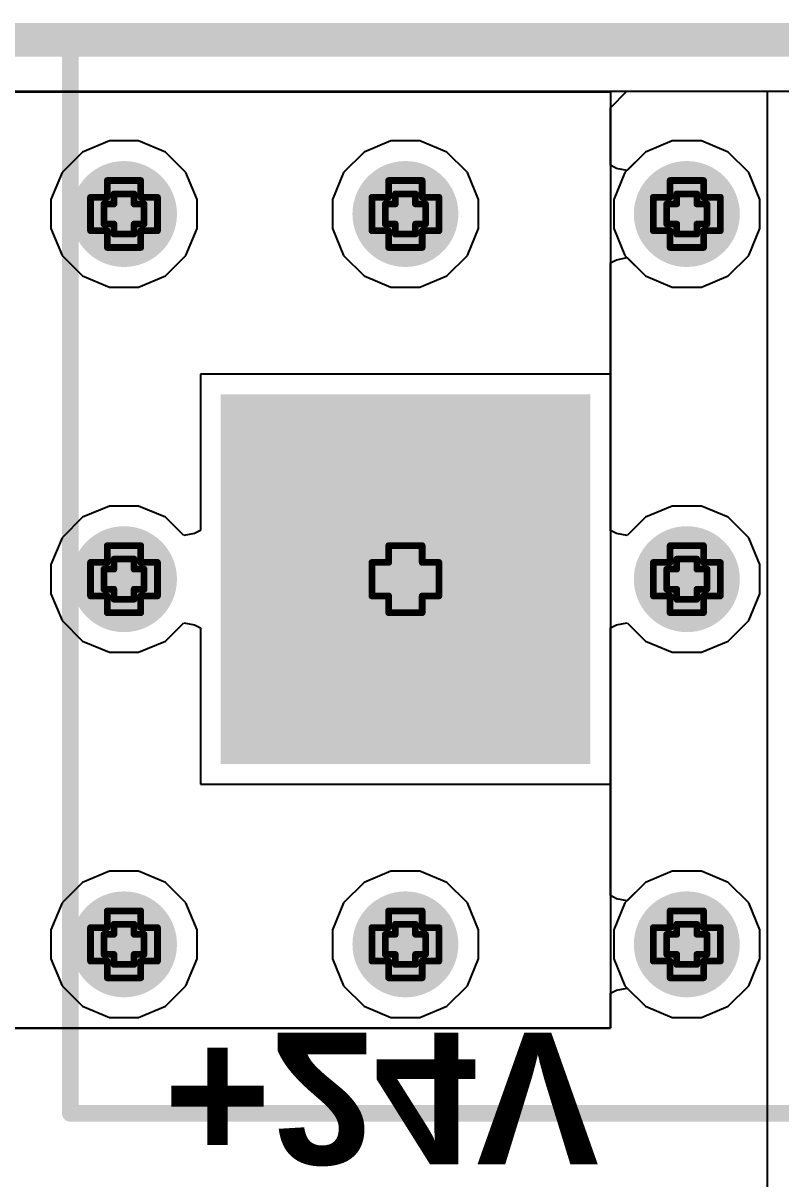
# Model space of a CAD drawing. Header units: inches. Extents: x -7 to 5163, y -3 to 5149.
# Drawn here: x 5.23 to 10.97, y 182.02 to 190.78 of the extents above; entities that cross this region are included whole.
import ezdxf

# ---------------------------------------------------------------- set-up
doc = ezdxf.new("R2010")
doc.units = ezdxf.units.IN
for name, color, linetype in [('Board Outline', 216, 'Continuous'), ('Bottom Layer', 5, 'Continuous'), ('Bottom Overlay', 54, 'Continuous'), ('Bottom Solder', 6, 'Continuous'), ('Drill Drawing', 1, 'Continuous'), ('GND', 76, 'Continuous'), ('Multi-Layer', 9, 'Continuous'), ('Pad Holes', 156, 'Continuous'), ('PWR', 16, 'Continuous'), ('Top Layer', 1, 'Continuous'), ('Top Overlay', 2, 'Continuous'), ('Top Solder', 216, 'Continuous'), ('Via Holes', 16, 'Continuous')]:
    doc.layers.add(name, color=color, linetype=linetype)
doc.styles.add('Arial_Bold', font='', dxfattribs={"height": 0.2})
doc.styles.get('Arial_Bold').set_extended_font_data('Arial', bold=True)

# ---------------------------------------------------------------- blocks, each defined once
blk = doc.blocks.new('1729128_68')
at = {"layer": 'Bottom Layer'}
blk.add_hatch(color=5, dxfattribs=at).paths.add_polyline_path([(-3.84, 1.3), (-1.24, 1.3), (-1.24, -1.3), (-3.84, -1.3)])
h = blk.add_hatch(color=5, dxfattribs=at)
edge = h.paths.add_edge_path()
edge.add_arc((2.54, 0), 1.3, 0, 360)
at = {"layer": 'Bottom Solder'}
h = blk.add_hatch(color=6, dxfattribs=at)
edge = h.paths.add_edge_path()
edge.add_arc((2.54, 0), 1.4016, 0, 360)
blk.add_hatch(color=6, dxfattribs=at).paths.add_polyline_path([(-3.9416, 1.4016), (-1.1384, 1.4016), (-1.1384, -1.4016), (-3.9416, -1.4016)])
at = {"layer": 'GND'}
blk.add_hatch(color=76, dxfattribs=at).paths.add_polyline_path([(-3.84, 1.3), (-1.24, 1.3), (-1.24, -1.3), (-3.84, -1.3)])
h = blk.add_hatch(color=76, dxfattribs=at)
edge = h.paths.add_edge_path()
edge.add_arc((2.54, 0), 1.3, 0, 360)
at = {"layer": 'Multi-Layer'}
blk.add_hatch(color=9, dxfattribs=at).paths.add_polyline_path([(-3.84, 1.3), (-1.24, 1.3), (-1.24, -1.3), (-3.84, -1.3)])
h = blk.add_hatch(color=9, dxfattribs=at)
edge = h.paths.add_edge_path()
edge.add_arc((2.54, 0), 1.3, 0, 360)
at = {"layer": 'Pad Holes'}
h = blk.add_hatch(color=7, dxfattribs=at)
edge = h.paths.add_edge_path()
edge.add_arc((-2.54, 0), 0.66, 0, 360)
h = blk.add_hatch(color=7, dxfattribs=at)
edge = h.paths.add_edge_path()
edge.add_arc((2.54, 0), 0.65, 0, 360)
at = {"layer": 'PWR'}
blk.add_hatch(color=16, dxfattribs=at).paths.add_polyline_path([(-3.84, 1.3), (-1.24, 1.3), (-1.24, -1.3), (-3.84, -1.3)])
h = blk.add_hatch(color=16, dxfattribs=at)
edge = h.paths.add_edge_path()
edge.add_arc((2.54, 0), 1.3, 0, 360)
at = {"layer": 'Top Layer'}
blk.add_hatch(color=1, dxfattribs=at).paths.add_polyline_path([(-3.84, 1.3), (-1.24, 1.3), (-1.24, -1.3), (-3.84, -1.3)])
h = blk.add_hatch(color=1, dxfattribs=at)
edge = h.paths.add_edge_path()
edge.add_arc((2.54, 0), 1.3, 0, 360)
at = {"layer": 'Top Solder'}
h = blk.add_hatch(color=216, dxfattribs=at)
edge = h.paths.add_edge_path()
edge.add_arc((2.54, 0), 1.4016, 0, 360)
blk.add_hatch(color=216, dxfattribs=at).paths.add_polyline_path([(-3.9416, 1.4016), (-1.1384, 1.4016), (-1.1384, -1.4016), (-3.9416, -1.4016)])
at = {"layer": 'Top Overlay', "const_width": 0.127}
for points in [[(-5.08, -4.05), (-5.08, 4.1)], [(-5.08, 4.1), (5.08, 4.1)], [(5.08, -4.05), (5.08, 4.1)], [(-5.08, -4.05), (5.08, -4.05)]]:
    blk.add_lwpolyline(points, dxfattribs=at)
at = {"layer": 'Top Overlay', "const_width": 0.0635}
for points in [[(-5.1117, 4.1, 1), (-5.0483, 4.1, 1)], [(-5.1117, 4.1, 1), (-5.0483, 4.1, 1)], [(5.0483, 4.1, 1), (5.1117, 4.1, 1)], [(5.0483, 4.1, 1), (5.1117, 4.1, 1)], [(-5.1117, -4.05, 1), (-5.0483, -4.05, 1)], [(-5.1117, -4.05, 1), (-5.0483, -4.05, 1)], [(5.0483, -4.05, 1), (5.1117, -4.05, 1)], [(5.0483, -4.05, 1), (5.1117, -4.05, 1)]]:
    blk.add_lwpolyline(points, format="xyb", close=True, dxfattribs=at)

msp = doc.modelspace()

# ---------------------------------------------------------------- hatches: boundary and pattern name
at = {"layer": 'Bottom Layer'}
h = msp.add_hatch(color=5, dxfattribs=at)
edge = h.paths.add_edge_path()
edge.add_arc((5.9944, 189.3316), 0.3, 0, 360)
h = msp.add_hatch(color=5, dxfattribs=at)
edge = h.paths.add_edge_path()
edge.add_arc((8.128, 189.3316), 0.3, 0, 360)
h = msp.add_hatch(color=5, dxfattribs=at)
edge = h.paths.add_edge_path()
edge.add_arc((10.2616, 189.3316), 0.3, 0, 360)
h = msp.add_hatch(color=5, dxfattribs=at)
edge = h.paths.add_edge_path()
edge.add_arc((5.9944, 186.563), 0.3, 0, 360)
h = msp.add_hatch(color=5, dxfattribs=at)
edge = h.paths.add_edge_path()
edge.add_arc((10.2616, 186.563), 0.3, 0, 360)
h = msp.add_hatch(color=5, dxfattribs=at)
edge = h.paths.add_edge_path()
edge.add_arc((5.9944, 183.7944), 0.3, 0, 360)
h = msp.add_hatch(color=5, dxfattribs=at)
edge = h.paths.add_edge_path()
edge.add_arc((8.128, 183.7944), 0.3, 0, 360)
h = msp.add_hatch(color=5, dxfattribs=at)
edge = h.paths.add_edge_path()
edge.add_arc((10.2616, 183.7944), 0.3, 0, 360)
at = {"layer": 'Bottom Solder'}
h = msp.add_hatch(color=6, dxfattribs=at)
edge = h.paths.add_edge_path()
edge.add_arc((5.9944, 189.3316), 0.4016, 0, 360)
h = msp.add_hatch(color=6, dxfattribs=at)
edge = h.paths.add_edge_path()
edge.add_arc((8.128, 189.3316), 0.4016, 0, 360)
h = msp.add_hatch(color=6, dxfattribs=at)
edge = h.paths.add_edge_path()
edge.add_arc((10.2616, 189.3316), 0.4016, 0, 360)
h = msp.add_hatch(color=6, dxfattribs=at)
edge = h.paths.add_edge_path()
edge.add_arc((5.9944, 186.563), 0.4016, 0, 360)
h = msp.add_hatch(color=6, dxfattribs=at)
edge = h.paths.add_edge_path()
edge.add_arc((10.2616, 186.563), 0.4016, 0, 360)
h = msp.add_hatch(color=6, dxfattribs=at)
edge = h.paths.add_edge_path()
edge.add_arc((5.9944, 183.7944), 0.4016, 0, 360)
h = msp.add_hatch(color=6, dxfattribs=at)
edge = h.paths.add_edge_path()
edge.add_arc((8.128, 183.7944), 0.4016, 0, 360)
h = msp.add_hatch(color=6, dxfattribs=at)
edge = h.paths.add_edge_path()
edge.add_arc((10.2616, 183.7944), 0.4016, 0, 360)
at = {"layer": 'GND'}
h = msp.add_hatch(color=76, dxfattribs=at)
edge = h.paths.add_edge_path()
edge.add_arc((5.9944, 189.3316), 0.3, 0, 360)
h = msp.add_hatch(color=76, dxfattribs=at)
edge = h.paths.add_edge_path()
edge.add_arc((8.128, 189.3316), 0.3, 0, 360)
h = msp.add_hatch(color=76, dxfattribs=at)
edge = h.paths.add_edge_path()
edge.add_arc((10.2616, 189.3316), 0.3, 0, 360)
h = msp.add_hatch(color=76, dxfattribs=at)
edge = h.paths.add_edge_path()
edge.add_arc((5.9944, 186.563), 0.3, 0, 360)
h = msp.add_hatch(color=76, dxfattribs=at)
edge = h.paths.add_edge_path()
edge.add_arc((10.2616, 186.563), 0.3, 0, 360)
h = msp.add_hatch(color=76, dxfattribs=at)
edge = h.paths.add_edge_path()
edge.add_arc((5.9944, 183.7944), 0.3, 0, 360)
h = msp.add_hatch(color=76, dxfattribs=at)
edge = h.paths.add_edge_path()
edge.add_arc((8.128, 183.7944), 0.3, 0, 360)
h = msp.add_hatch(color=76, dxfattribs=at)
edge = h.paths.add_edge_path()
edge.add_arc((10.2616, 183.7944), 0.3, 0, 360)
at = {"layer": 'PWR'}
h = msp.add_hatch(color=16, dxfattribs=at)
edge = h.paths.add_edge_path()
edge.add_arc((5.9944, 189.3316), 0.3, 0, 360)
h = msp.add_hatch(color=16, dxfattribs=at)
edge = h.paths.add_edge_path()
edge.add_arc((8.128, 189.3316), 0.3, 0, 360)
h = msp.add_hatch(color=16, dxfattribs=at)
edge = h.paths.add_edge_path()
edge.add_arc((10.2616, 189.3316), 0.3, 0, 360)
h = msp.add_hatch(color=16, dxfattribs=at)
edge = h.paths.add_edge_path()
edge.add_arc((5.9944, 186.563), 0.3, 0, 360)
h = msp.add_hatch(color=16, dxfattribs=at)
edge = h.paths.add_edge_path()
edge.add_arc((10.2616, 186.563), 0.3, 0, 360)
h = msp.add_hatch(color=16, dxfattribs=at)
edge = h.paths.add_edge_path()
edge.add_arc((5.9944, 183.7944), 0.3, 0, 360)
h = msp.add_hatch(color=16, dxfattribs=at)
edge = h.paths.add_edge_path()
edge.add_arc((8.128, 183.7944), 0.3, 0, 360)
h = msp.add_hatch(color=16, dxfattribs=at)
edge = h.paths.add_edge_path()
edge.add_arc((10.2616, 183.7944), 0.3, 0, 360)
at = {"layer": 'Top Layer'}
h = msp.add_hatch(color=1, dxfattribs=at)
edge = h.paths.add_edge_path()
edge.add_arc((5.9944, 189.3316), 0.3, 0, 360)
h = msp.add_hatch(color=1, dxfattribs=at)
edge = h.paths.add_edge_path()
edge.add_arc((8.128, 189.3316), 0.3, 0, 360)
h = msp.add_hatch(color=1, dxfattribs=at)
edge = h.paths.add_edge_path()
edge.add_arc((10.2616, 189.3316), 0.3, 0, 360)
h = msp.add_hatch(color=1, dxfattribs=at)
edge = h.paths.add_edge_path()
edge.add_arc((5.9944, 186.563), 0.3, 0, 360)
h = msp.add_hatch(color=1, dxfattribs=at)
edge = h.paths.add_edge_path()
edge.add_arc((10.2616, 186.563), 0.3, 0, 360)
h = msp.add_hatch(color=1, dxfattribs=at)
edge = h.paths.add_edge_path()
edge.add_arc((5.9944, 183.7944), 0.3, 0, 360)
h = msp.add_hatch(color=1, dxfattribs=at)
edge = h.paths.add_edge_path()
edge.add_arc((8.128, 183.7944), 0.3, 0, 360)
h = msp.add_hatch(color=1, dxfattribs=at)
edge = h.paths.add_edge_path()
edge.add_arc((10.2616, 183.7944), 0.3, 0, 360)
at = {"layer": 'Top Solder'}
h = msp.add_hatch(color=216, dxfattribs=at)
edge = h.paths.add_edge_path()
edge.add_arc((5.9944, 189.3316), 0.4016, 0, 360)
h = msp.add_hatch(color=216, dxfattribs=at)
edge = h.paths.add_edge_path()
edge.add_arc((8.128, 189.3316), 0.4016, 0, 360)
h = msp.add_hatch(color=216, dxfattribs=at)
edge = h.paths.add_edge_path()
edge.add_arc((10.2616, 189.3316), 0.4016, 0, 360)
h = msp.add_hatch(color=216, dxfattribs=at)
edge = h.paths.add_edge_path()
edge.add_arc((5.9944, 186.563), 0.4016, 0, 360)
h = msp.add_hatch(color=216, dxfattribs=at)
edge = h.paths.add_edge_path()
edge.add_arc((10.2616, 186.563), 0.4016, 0, 360)
h = msp.add_hatch(color=216, dxfattribs=at)
edge = h.paths.add_edge_path()
edge.add_arc((5.9944, 183.7944), 0.4016, 0, 360)
h = msp.add_hatch(color=216, dxfattribs=at)
edge = h.paths.add_edge_path()
edge.add_arc((8.128, 183.7944), 0.4016, 0, 360)
h = msp.add_hatch(color=216, dxfattribs=at)
edge = h.paths.add_edge_path()
edge.add_arc((10.2616, 183.7944), 0.4016, 0, 360)
at = {"layer": 'Via Holes'}
h = msp.add_hatch(color=7, dxfattribs=at)
edge = h.paths.add_edge_path()
edge.add_arc((5.9944, 189.3316), 0.15, 0, 360)
h = msp.add_hatch(color=7, dxfattribs=at)
edge = h.paths.add_edge_path()
edge.add_arc((8.128, 189.3316), 0.15, 0, 360)
h = msp.add_hatch(color=7, dxfattribs=at)
edge = h.paths.add_edge_path()
edge.add_arc((10.2616, 189.3316), 0.15, 0, 360)
h = msp.add_hatch(color=7, dxfattribs=at)
edge = h.paths.add_edge_path()
edge.add_arc((5.9944, 186.563), 0.15, 0, 360)
h = msp.add_hatch(color=7, dxfattribs=at)
edge = h.paths.add_edge_path()
edge.add_arc((10.2616, 186.563), 0.15, 0, 360)
h = msp.add_hatch(color=7, dxfattribs=at)
edge = h.paths.add_edge_path()
edge.add_arc((5.9944, 183.7944), 0.15, 0, 360)
h = msp.add_hatch(color=7, dxfattribs=at)
edge = h.paths.add_edge_path()
edge.add_arc((8.128, 183.7944), 0.15, 0, 360)
h = msp.add_hatch(color=7, dxfattribs=at)
edge = h.paths.add_edge_path()
edge.add_arc((10.2616, 183.7944), 0.15, 0, 360)

# ---------------------------------------------------------------- linework, layer by layer
at = {"layer": 'Board Outline', "const_width": 0.254}
msp.add_lwpolyline([(1.627, 190.6518), (74.598, 190.6518)], dxfattribs=at)
at = {"layer": 'Bottom Layer'}
for p, q in [((1.6299, 190.2634), (21.9964, 190.2634)), ((5.8842, 189.8856), (5.6806, 189.8013)), ((6.1046, 189.8856), (5.8842, 189.8856)), ((6.3082, 189.8013), (6.1046, 189.8856)), ((8.0178, 189.8856), (7.8142, 189.8013)), ((8.2382, 189.8856), (8.0178, 189.8856)), ((8.4418, 189.8013), (8.2382, 189.8856)), ((10.1514, 189.8856), (9.9478, 189.8013)), ((10.3718, 189.8856), (10.1514, 189.8856)), ((10.5754, 189.8013), (10.3718, 189.8856)), ((5.6806, 189.8013), (5.5247, 189.6454)), ((6.4641, 189.6454), (6.3082, 189.8013)), ((7.8142, 189.8013), (7.6583, 189.6454)), ((8.5977, 189.6454), (8.4418, 189.8013)), ((9.9478, 189.8013), (9.7919, 189.6454)), ((10.7313, 189.6454), (10.5754, 189.8013)), ((5.5247, 189.6454), (5.4404, 189.4418)), ((6.5484, 189.4418), (6.4641, 189.6454)), ((7.6583, 189.6454), (7.574, 189.4418)), ((8.682, 189.4418), (8.5977, 189.6454)), ((9.7919, 189.6454), (9.7076, 189.4418)), ((10.8156, 189.4418), (10.7313, 189.6454)), ((5.4404, 189.4418), (5.4404, 189.2214)), ((6.5484, 189.2214), (6.5484, 189.4418)), ((7.574, 189.4418), (7.574, 189.2214)), ((8.682, 189.2214), (8.682, 189.4418)), ((9.7076, 189.4418), (9.7076, 189.2214)), ((10.8156, 189.2214), (10.8156, 189.4418)), ((5.4404, 189.2214), (5.5247, 189.0178)), ((6.4641, 189.0178), (6.5484, 189.2214)), ((7.574, 189.2214), (7.6583, 189.0178)), ((8.5977, 189.0178), (8.682, 189.2214)), ((9.7076, 189.2214), (9.7919, 189.0178)), ((10.7313, 189.0178), (10.8156, 189.2214)), ((5.5247, 189.0178), (5.6806, 188.8619)), ((6.3082, 188.8619), (6.4641, 189.0178)), ((7.6583, 189.0178), (7.8142, 188.8619)), ((8.4418, 188.8619), (8.5977, 189.0178)), ((9.7919, 189.0178), (9.9478, 188.8619)), ((10.5754, 188.8619), (10.7313, 189.0178)), ((5.6806, 188.8619), (5.8842, 188.7776)), ((6.1046, 188.7776), (6.3082, 188.8619)), ((7.8142, 188.8619), (8.0178, 188.7776)), ((8.2382, 188.7776), (8.4418, 188.8619)), ((9.9478, 188.8619), (10.1514, 188.7776)), ((10.3718, 188.7776), (10.5754, 188.8619)), ((5.8842, 188.7776), (6.1046, 188.7776)), ((8.0178, 188.7776), (8.2382, 188.7776)), ((10.1514, 188.7776), (10.3718, 188.7776)), ((9.682, 188.117), (6.574, 188.117)), ((6.574, 188.117), (6.574, 186.9328)), ((9.682, 186.9328), (9.682, 188.117)), ((5.8842, 187.117), (5.6806, 187.0327)), ((6.1046, 187.117), (5.8842, 187.117)), ((6.3082, 187.0327), (6.1046, 187.117)), ((10.1514, 187.117), (9.9478, 187.0327)), ((10.3718, 187.117), (10.1514, 187.117)), ((10.5754, 187.0327), (10.3718, 187.117)), ((5.6806, 187.0327), (5.5247, 186.8768)), ((6.447, 186.8939), (6.3082, 187.0327)), ((9.9478, 187.0327), (9.809, 186.8939)), ((10.7313, 186.8768), (10.5754, 187.0327)), ((6.5276, 186.9092), (6.447, 186.8939)), ((6.574, 186.9328), (6.5276, 186.9092)), ((9.7284, 186.9092), (9.682, 186.9328)), ((9.809, 186.8939), (9.7284, 186.9092)), ((5.5247, 186.8768), (5.4404, 186.6732)), ((10.8156, 186.6732), (10.7313, 186.8768)), ((5.4404, 186.6732), (5.4404, 186.4528)), ((10.8156, 186.4528), (10.8156, 186.6732)), ((5.4404, 186.4528), (5.5247, 186.2492)), ((10.7313, 186.2492), (10.8156, 186.4528)), ((5.5247, 186.2492), (5.6806, 186.0933)), ((6.3082, 186.0933), (6.447, 186.2321)), ((6.447, 186.2321), (6.5276, 186.2168)), ((6.5276, 186.2168), (6.574, 186.1932)), ((9.682, 186.1932), (9.7284, 186.2168)), ((9.7284, 186.2168), (9.809, 186.2321)), ((9.809, 186.2321), (9.9478, 186.0933)), ((10.5754, 186.0933), (10.7313, 186.2492)), ((6.574, 186.1932), (6.574, 185.009)), ((9.682, 185.009), (9.682, 186.1932)), ((5.6806, 186.0933), (5.8842, 186.009)), ((6.1046, 186.009), (6.3082, 186.0933)), ((9.9478, 186.0933), (10.1514, 186.009)), ((10.3718, 186.009), (10.5754, 186.0933)), ((5.8842, 186.009), (6.1046, 186.009)), ((10.1514, 186.009), (10.3718, 186.009)), ((6.574, 185.009), (9.682, 185.009)), ((5.8842, 184.3484), (5.6806, 184.2641)), ((6.1046, 184.3484), (5.8842, 184.3484)), ((6.3082, 184.2641), (6.1046, 184.3484)), ((8.0178, 184.3484), (7.8142, 184.2641)), ((8.2382, 184.3484), (8.0178, 184.3484)), ((8.4418, 184.2641), (8.2382, 184.3484)), ((10.1514, 184.3484), (9.9478, 184.2641)), ((10.3718, 184.3484), (10.1514, 184.3484)), ((10.5754, 184.2641), (10.3718, 184.3484)), ((5.6806, 184.2641), (5.5247, 184.1082)), ((6.4641, 184.1082), (6.3082, 184.2641)), ((7.8142, 184.2641), (7.6583, 184.1082)), ((8.5977, 184.1082), (8.4418, 184.2641)), ((9.9478, 184.2641), (9.7919, 184.1082)), ((10.7313, 184.1082), (10.5754, 184.2641)), ((5.5247, 184.1082), (5.4404, 183.9046)), ((6.5484, 183.9046), (6.4641, 184.1082)), ((7.6583, 184.1082), (7.574, 183.9046)), ((8.682, 183.9046), (8.5977, 184.1082)), ((9.7919, 184.1082), (9.7076, 183.9046)), ((10.8156, 183.9046), (10.7313, 184.1082)), ((5.4404, 183.9046), (5.4404, 183.6842)), ((6.5484, 183.6842), (6.5484, 183.9046)), ((7.574, 183.9046), (7.574, 183.6842)), ((8.682, 183.6842), (8.682, 183.9046)), ((9.7076, 183.9046), (9.7076, 183.6842)), ((10.8156, 183.6842), (10.8156, 183.9046)), ((5.4404, 183.6842), (5.5247, 183.4806)), ((6.4641, 183.4806), (6.5484, 183.6842)), ((7.574, 183.6842), (7.6583, 183.4806)), ((8.5977, 183.4806), (8.682, 183.6842)), ((9.7076, 183.6842), (9.7919, 183.4806)), ((10.7313, 183.4806), (10.8156, 183.6842)), ((5.5247, 183.4806), (5.6806, 183.3247)), ((6.3082, 183.3247), (6.4641, 183.4806)), ((7.6583, 183.4806), (7.8142, 183.3247)), ((8.4418, 183.3247), (8.5977, 183.4806)), ((9.7919, 183.4806), (9.9478, 183.3247)), ((10.5754, 183.3247), (10.7313, 183.4806)), ((5.6806, 183.3247), (5.8842, 183.2404)), ((6.1046, 183.2404), (6.3082, 183.3247)), ((7.8142, 183.3247), (8.0178, 183.2404)), ((8.2382, 183.2404), (8.4418, 183.3247)), ((9.9478, 183.3247), (10.1514, 183.2404)), ((10.3718, 183.2404), (10.5754, 183.3247)), ((5.8842, 183.2404), (6.1046, 183.2404)), ((8.0178, 183.2404), (8.2382, 183.2404)), ((10.1514, 183.2404), (10.3718, 183.2404))]:
    msp.add_line(p, q, dxfattribs=at)
at = {"layer": 'Drill Drawing', "const_width": 0.0508}
for points in [[(5.8674, 189.4586), (5.8674, 189.5856)], [(5.8674, 189.5856), (6.1214, 189.5856)], [(6.1214, 189.4586), (6.1214, 189.5856)], [(8.001, 189.4586), (8.001, 189.5856)], [(8.001, 189.5856), (8.255, 189.5856)], [(8.255, 189.4586), (8.255, 189.5856)], [(10.1346, 189.4586), (10.1346, 189.5856)], [(10.1346, 189.5856), (10.3886, 189.5856)], [(10.3886, 189.4586), (10.3886, 189.5856)], [(5.7404, 189.2046), (5.7404, 189.4586)], [(5.7404, 189.4586), (5.8674, 189.4586)], [(5.9182, 189.4078), (5.9182, 189.484)], [(5.9182, 189.484), (6.0706, 189.484)], [(6.0706, 189.4078), (6.0706, 189.484)], [(6.1214, 189.4586), (6.2484, 189.4586)], [(6.2484, 189.2046), (6.2484, 189.4586)], [(7.874, 189.2046), (7.874, 189.4586)], [(7.874, 189.4586), (8.001, 189.4586)], [(8.0518, 189.4078), (8.0518, 189.484)], [(8.0518, 189.484), (8.2042, 189.484)], [(8.2042, 189.4078), (8.2042, 189.484)], [(8.255, 189.4586), (8.382, 189.4586)], [(8.382, 189.2046), (8.382, 189.4586)], [(10.0076, 189.2046), (10.0076, 189.4586)], [(10.0076, 189.4586), (10.1346, 189.4586)], [(10.1854, 189.4078), (10.1854, 189.484)], [(10.1854, 189.484), (10.3378, 189.484)], [(10.3378, 189.4078), (10.3378, 189.484)], [(10.3886, 189.4586), (10.5156, 189.4586)], [(10.5156, 189.2046), (10.5156, 189.4586)], [(5.842, 189.2554), (5.842, 189.4078)], [(5.842, 189.4078), (5.9182, 189.4078)], [(6.0706, 189.4078), (6.1468, 189.4078)], [(6.1468, 189.2554), (6.1468, 189.4078)], [(7.9756, 189.2554), (7.9756, 189.4078)], [(7.9756, 189.4078), (8.0518, 189.4078)], [(8.2042, 189.4078), (8.2804, 189.4078)], [(8.2804, 189.2554), (8.2804, 189.4078)], [(10.1092, 189.2554), (10.1092, 189.4078)], [(10.1092, 189.4078), (10.1854, 189.4078)], [(10.3378, 189.4078), (10.414, 189.4078)], [(10.414, 189.2554), (10.414, 189.4078)], [(5.842, 189.2554), (5.9182, 189.2554)], [(5.9182, 189.1792), (5.9182, 189.2554)], [(6.0706, 189.2554), (6.1468, 189.2554)], [(6.0706, 189.1792), (6.0706, 189.2554)], [(7.9756, 189.2554), (8.0518, 189.2554)], [(8.0518, 189.1792), (8.0518, 189.2554)], [(8.2042, 189.2554), (8.2804, 189.2554)], [(8.2042, 189.1792), (8.2042, 189.2554)], [(10.1092, 189.2554), (10.1854, 189.2554)], [(10.1854, 189.1792), (10.1854, 189.2554)], [(10.3378, 189.2554), (10.414, 189.2554)], [(10.3378, 189.1792), (10.3378, 189.2554)], [(5.7404, 189.2046), (5.8674, 189.2046)], [(5.8674, 189.0776), (5.8674, 189.2046)], [(5.9182, 189.1792), (6.0706, 189.1792)], [(6.1214, 189.2046), (6.2484, 189.2046)], [(6.1214, 189.0776), (6.1214, 189.2046)], [(7.874, 189.2046), (8.001, 189.2046)], [(8.001, 189.0776), (8.001, 189.2046)], [(8.0518, 189.1792), (8.2042, 189.1792)], [(8.255, 189.2046), (8.382, 189.2046)], [(8.255, 189.0776), (8.255, 189.2046)], [(10.0076, 189.2046), (10.1346, 189.2046)], [(10.1346, 189.0776), (10.1346, 189.2046)], [(10.1854, 189.1792), (10.3378, 189.1792)], [(10.3886, 189.2046), (10.5156, 189.2046)], [(10.3886, 189.0776), (10.3886, 189.2046)], [(5.8674, 189.0776), (6.1214, 189.0776)], [(8.001, 189.0776), (8.255, 189.0776)], [(10.1346, 189.0776), (10.3886, 189.0776)], [(5.8674, 186.69), (5.8674, 186.817)], [(5.8674, 186.817), (6.1214, 186.817)], [(6.1214, 186.69), (6.1214, 186.817)], [(8.001, 186.69), (8.001, 186.817)], [(8.001, 186.817), (8.255, 186.817)], [(8.255, 186.69), (8.255, 186.817)], [(10.1346, 186.69), (10.1346, 186.817)], [(10.1346, 186.817), (10.3886, 186.817)], [(10.3886, 186.69), (10.3886, 186.817)], [(5.9182, 186.6392), (5.9182, 186.7154)], [(5.9182, 186.7154), (6.0706, 186.7154)], [(6.0706, 186.6392), (6.0706, 186.7154)], [(10.1854, 186.6392), (10.1854, 186.7154)], [(10.1854, 186.7154), (10.3378, 186.7154)], [(10.3378, 186.6392), (10.3378, 186.7154)], [(5.7404, 186.436), (5.7404, 186.69)], [(5.7404, 186.69), (5.8674, 186.69)], [(5.842, 186.4868), (5.842, 186.6392)], [(5.842, 186.6392), (5.9182, 186.6392)], [(6.0706, 186.6392), (6.1468, 186.6392)], [(6.1214, 186.69), (6.2484, 186.69)], [(6.1468, 186.4868), (6.1468, 186.6392)], [(6.2484, 186.436), (6.2484, 186.69)], [(7.874, 186.436), (7.874, 186.69)], [(7.874, 186.69), (8.001, 186.69)], [(8.255, 186.69), (8.382, 186.69)], [(8.382, 186.436), (8.382, 186.69)], [(10.0076, 186.436), (10.0076, 186.69)], [(10.0076, 186.69), (10.1346, 186.69)], [(10.1092, 186.4868), (10.1092, 186.6392)], [(10.1092, 186.6392), (10.1854, 186.6392)], [(10.3378, 186.6392), (10.414, 186.6392)], [(10.3886, 186.69), (10.5156, 186.69)], [(10.414, 186.4868), (10.414, 186.6392)], [(10.5156, 186.436), (10.5156, 186.69)], [(5.842, 186.4868), (5.9182, 186.4868)], [(5.9182, 186.4106), (5.9182, 186.4868)], [(6.0706, 186.4868), (6.1468, 186.4868)], [(6.0706, 186.4106), (6.0706, 186.4868)], [(10.1092, 186.4868), (10.1854, 186.4868)], [(10.1854, 186.4106), (10.1854, 186.4868)], [(10.3378, 186.4868), (10.414, 186.4868)], [(10.3378, 186.4106), (10.3378, 186.4868)], [(5.7404, 186.436), (5.8674, 186.436)], [(5.8674, 186.309), (5.8674, 186.436)], [(5.9182, 186.4106), (6.0706, 186.4106)], [(6.1214, 186.436), (6.2484, 186.436)], [(6.1214, 186.309), (6.1214, 186.436)], [(7.874, 186.436), (8.001, 186.436)], [(8.001, 186.309), (8.001, 186.436)], [(8.255, 186.436), (8.382, 186.436)], [(8.255, 186.309), (8.255, 186.436)], [(10.0076, 186.436), (10.1346, 186.436)], [(10.1346, 186.309), (10.1346, 186.436)], [(10.1854, 186.4106), (10.3378, 186.4106)], [(10.3886, 186.436), (10.5156, 186.436)], [(10.3886, 186.309), (10.3886, 186.436)], [(5.8674, 186.309), (6.1214, 186.309)], [(8.001, 186.309), (8.255, 186.309)], [(10.1346, 186.309), (10.3886, 186.309)], [(5.8674, 183.9214), (5.8674, 184.0484)], [(5.8674, 184.0484), (6.1214, 184.0484)], [(6.1214, 183.9214), (6.1214, 184.0484)], [(8.001, 183.9214), (8.001, 184.0484)], [(8.001, 184.0484), (8.255, 184.0484)], [(8.255, 183.9214), (8.255, 184.0484)], [(10.1346, 183.9214), (10.1346, 184.0484)], [(10.1346, 184.0484), (10.3886, 184.0484)], [(10.3886, 183.9214), (10.3886, 184.0484)], [(5.7404, 183.6674), (5.7404, 183.9214)], [(5.7404, 183.9214), (5.8674, 183.9214)], [(5.9182, 183.8706), (5.9182, 183.9468)], [(5.9182, 183.9468), (6.0706, 183.9468)], [(6.0706, 183.8706), (6.0706, 183.9468)], [(6.1214, 183.9214), (6.2484, 183.9214)], [(6.2484, 183.6674), (6.2484, 183.9214)], [(7.874, 183.6674), (7.874, 183.9214)], [(7.874, 183.9214), (8.001, 183.9214)], [(8.0518, 183.8706), (8.0518, 183.9468)], [(8.0518, 183.9468), (8.2042, 183.9468)], [(8.2042, 183.8706), (8.2042, 183.9468)], [(8.255, 183.9214), (8.382, 183.9214)], [(8.382, 183.6674), (8.382, 183.9214)], [(10.0076, 183.6674), (10.0076, 183.9214)], [(10.0076, 183.9214), (10.1346, 183.9214)], [(10.1854, 183.8706), (10.1854, 183.9468)], [(10.1854, 183.9468), (10.3378, 183.9468)], [(10.3378, 183.8706), (10.3378, 183.9468)], [(10.3886, 183.9214), (10.5156, 183.9214)], [(10.5156, 183.6674), (10.5156, 183.9214)], [(5.842, 183.7182), (5.842, 183.8706)], [(5.842, 183.8706), (5.9182, 183.8706)], [(6.0706, 183.8706), (6.1468, 183.8706)], [(6.1468, 183.7182), (6.1468, 183.8706)], [(7.9756, 183.7182), (7.9756, 183.8706)], [(7.9756, 183.8706), (8.0518, 183.8706)], [(8.2042, 183.8706), (8.2804, 183.8706)], [(8.2804, 183.7182), (8.2804, 183.8706)], [(10.1092, 183.7182), (10.1092, 183.8706)], [(10.1092, 183.8706), (10.1854, 183.8706)], [(10.3378, 183.8706), (10.414, 183.8706)], [(10.414, 183.7182), (10.414, 183.8706)], [(5.7404, 183.6674), (5.8674, 183.6674)], [(5.842, 183.7182), (5.9182, 183.7182)], [(5.8674, 183.5404), (5.8674, 183.6674)], [(5.9182, 183.642), (5.9182, 183.7182)], [(5.9182, 183.642), (6.0706, 183.642)], [(6.0706, 183.7182), (6.1468, 183.7182)], [(6.0706, 183.642), (6.0706, 183.7182)], [(6.1214, 183.6674), (6.2484, 183.6674)], [(6.1214, 183.5404), (6.1214, 183.6674)], [(7.874, 183.6674), (8.001, 183.6674)], [(7.9756, 183.7182), (8.0518, 183.7182)], [(8.001, 183.5404), (8.001, 183.6674)], [(8.0518, 183.642), (8.0518, 183.7182)], [(8.0518, 183.642), (8.2042, 183.642)], [(8.2042, 183.7182), (8.2804, 183.7182)], [(8.2042, 183.642), (8.2042, 183.7182)], [(8.255, 183.6674), (8.382, 183.6674)], [(8.255, 183.5404), (8.255, 183.6674)], [(10.0076, 183.6674), (10.1346, 183.6674)], [(10.1092, 183.7182), (10.1854, 183.7182)], [(10.1346, 183.5404), (10.1346, 183.6674)], [(10.1854, 183.642), (10.1854, 183.7182)], [(10.1854, 183.642), (10.3378, 183.642)], [(10.3378, 183.7182), (10.414, 183.7182)], [(10.3378, 183.642), (10.3378, 183.7182)], [(10.3886, 183.6674), (10.5156, 183.6674)], [(10.3886, 183.5404), (10.3886, 183.6674)], [(5.8674, 183.5404), (6.1214, 183.5404)], [(8.001, 183.5404), (8.255, 183.5404)], [(10.1346, 183.5404), (10.3886, 183.5404)]]:
    msp.add_lwpolyline(points, dxfattribs=at)
at = {"layer": 'Drill Drawing', "const_width": 0.0254}
for points in [[(5.8547, 189.5856, 1), (5.8801, 189.5856, 1)], [(5.8547, 189.5856, 1), (5.8801, 189.5856, 1)], [(6.1087, 189.5856, 1), (6.1341, 189.5856, 1)], [(6.1087, 189.5856, 1), (6.1341, 189.5856, 1)], [(7.9883, 189.5856, 1), (8.0137, 189.5856, 1)], [(7.9883, 189.5856, 1), (8.0137, 189.5856, 1)], [(8.2423, 189.5856, 1), (8.2677, 189.5856, 1)], [(8.2423, 189.5856, 1), (8.2677, 189.5856, 1)], [(10.1219, 189.5856, 1), (10.1473, 189.5856, 1)], [(10.1219, 189.5856, 1), (10.1473, 189.5856, 1)], [(10.3759, 189.5856, 1), (10.4013, 189.5856, 1)], [(10.3759, 189.5856, 1), (10.4013, 189.5856, 1)], [(5.7277, 189.4586, 1), (5.7531, 189.4586, 1)], [(5.7277, 189.4586, 1), (5.7531, 189.4586, 1)], [(5.8547, 189.4586, 1), (5.8801, 189.4586, 1)], [(5.8547, 189.4586, 1), (5.8801, 189.4586, 1)], [(5.9055, 189.484, 1), (5.9309, 189.484, 1)], [(5.9055, 189.484, 1), (5.9309, 189.484, 1)], [(6.0579, 189.484, 1), (6.0833, 189.484, 1)], [(6.0579, 189.484, 1), (6.0833, 189.484, 1)], [(6.1087, 189.4586, 1), (6.1341, 189.4586, 1)], [(6.1087, 189.4586, 1), (6.1341, 189.4586, 1)], [(6.2357, 189.4586, 1), (6.2611, 189.4586, 1)], [(6.2357, 189.4586, 1), (6.2611, 189.4586, 1)], [(7.8613, 189.4586, 1), (7.8867, 189.4586, 1)], [(7.8613, 189.4586, 1), (7.8867, 189.4586, 1)], [(7.9883, 189.4586, 1), (8.0137, 189.4586, 1)], [(7.9883, 189.4586, 1), (8.0137, 189.4586, 1)], [(8.0391, 189.484, 1), (8.0645, 189.484, 1)], [(8.0391, 189.484, 1), (8.0645, 189.484, 1)], [(8.1915, 189.484, 1), (8.2169, 189.484, 1)], [(8.1915, 189.484, 1), (8.2169, 189.484, 1)], [(8.2423, 189.4586, 1), (8.2677, 189.4586, 1)], [(8.2423, 189.4586, 1), (8.2677, 189.4586, 1)], [(8.3693, 189.4586, 1), (8.3947, 189.4586, 1)], [(8.3693, 189.4586, 1), (8.3947, 189.4586, 1)], [(9.9949, 189.4586, 1), (10.0203, 189.4586, 1)], [(9.9949, 189.4586, 1), (10.0203, 189.4586, 1)], [(10.1219, 189.4586, 1), (10.1473, 189.4586, 1)], [(10.1219, 189.4586, 1), (10.1473, 189.4586, 1)], [(10.1727, 189.484, 1), (10.1981, 189.484, 1)], [(10.1727, 189.484, 1), (10.1981, 189.484, 1)], [(10.3251, 189.484, 1), (10.3505, 189.484, 1)], [(10.3251, 189.484, 1), (10.3505, 189.484, 1)], [(10.3759, 189.4586, 1), (10.4013, 189.4586, 1)], [(10.3759, 189.4586, 1), (10.4013, 189.4586, 1)], [(10.5029, 189.4586, 1), (10.5283, 189.4586, 1)], [(10.5029, 189.4586, 1), (10.5283, 189.4586, 1)], [(5.8293, 189.4078, 1), (5.8547, 189.4078, 1)], [(5.8293, 189.4078, 1), (5.8547, 189.4078, 1)], [(5.9055, 189.4078, 1), (5.9309, 189.4078, 1)], [(5.9055, 189.4078, 1), (5.9309, 189.4078, 1)], [(6.0579, 189.4078, 1), (6.0833, 189.4078, 1)], [(6.0579, 189.4078, 1), (6.0833, 189.4078, 1)], [(6.1341, 189.4078, 1), (6.1595, 189.4078, 1)], [(6.1341, 189.4078, 1), (6.1595, 189.4078, 1)], [(7.9629, 189.4078, 1), (7.9883, 189.4078, 1)], [(7.9629, 189.4078, 1), (7.9883, 189.4078, 1)], [(8.0391, 189.4078, 1), (8.0645, 189.4078, 1)], [(8.0391, 189.4078, 1), (8.0645, 189.4078, 1)], [(8.1915, 189.4078, 1), (8.2169, 189.4078, 1)], [(8.1915, 189.4078, 1), (8.2169, 189.4078, 1)], [(8.2677, 189.4078, 1), (8.2931, 189.4078, 1)], [(8.2677, 189.4078, 1), (8.2931, 189.4078, 1)], [(10.0965, 189.4078, 1), (10.1219, 189.4078, 1)], [(10.0965, 189.4078, 1), (10.1219, 189.4078, 1)], [(10.1727, 189.4078, 1), (10.1981, 189.4078, 1)], [(10.1727, 189.4078, 1), (10.1981, 189.4078, 1)], [(10.3251, 189.4078, 1), (10.3505, 189.4078, 1)], [(10.3251, 189.4078, 1), (10.3505, 189.4078, 1)], [(10.4013, 189.4078, 1), (10.4267, 189.4078, 1)], [(10.4013, 189.4078, 1), (10.4267, 189.4078, 1)], [(5.8293, 189.2554, 1), (5.8547, 189.2554, 1)], [(5.8293, 189.2554, 1), (5.8547, 189.2554, 1)], [(5.9055, 189.2554, 1), (5.9309, 189.2554, 1)], [(5.9055, 189.2554, 1), (5.9309, 189.2554, 1)], [(6.0579, 189.2554, 1), (6.0833, 189.2554, 1)], [(6.0579, 189.2554, 1), (6.0833, 189.2554, 1)], [(6.1341, 189.2554, 1), (6.1595, 189.2554, 1)], [(6.1341, 189.2554, 1), (6.1595, 189.2554, 1)], [(7.9629, 189.2554, 1), (7.9883, 189.2554, 1)], [(7.9629, 189.2554, 1), (7.9883, 189.2554, 1)], [(8.0391, 189.2554, 1), (8.0645, 189.2554, 1)], [(8.0391, 189.2554, 1), (8.0645, 189.2554, 1)], [(8.1915, 189.2554, 1), (8.2169, 189.2554, 1)], [(8.1915, 189.2554, 1), (8.2169, 189.2554, 1)], [(8.2677, 189.2554, 1), (8.2931, 189.2554, 1)], [(8.2677, 189.2554, 1), (8.2931, 189.2554, 1)], [(10.0965, 189.2554, 1), (10.1219, 189.2554, 1)], [(10.0965, 189.2554, 1), (10.1219, 189.2554, 1)], [(10.1727, 189.2554, 1), (10.1981, 189.2554, 1)], [(10.1727, 189.2554, 1), (10.1981, 189.2554, 1)], [(10.3251, 189.2554, 1), (10.3505, 189.2554, 1)], [(10.3251, 189.2554, 1), (10.3505, 189.2554, 1)], [(10.4013, 189.2554, 1), (10.4267, 189.2554, 1)], [(10.4013, 189.2554, 1), (10.4267, 189.2554, 1)], [(5.7277, 189.2046, 1), (5.7531, 189.2046, 1)], [(5.7277, 189.2046, 1), (5.7531, 189.2046, 1)], [(5.8547, 189.2046, 1), (5.8801, 189.2046, 1)], [(5.8547, 189.2046, 1), (5.8801, 189.2046, 1)], [(5.9055, 189.1792, 1), (5.9309, 189.1792, 1)], [(5.9055, 189.1792, 1), (5.9309, 189.1792, 1)], [(6.0579, 189.1792, 1), (6.0833, 189.1792, 1)], [(6.0579, 189.1792, 1), (6.0833, 189.1792, 1)], [(6.1087, 189.2046, 1), (6.1341, 189.2046, 1)], [(6.1087, 189.2046, 1), (6.1341, 189.2046, 1)], [(6.2357, 189.2046, 1), (6.2611, 189.2046, 1)], [(6.2357, 189.2046, 1), (6.2611, 189.2046, 1)], [(7.8613, 189.2046, 1), (7.8867, 189.2046, 1)], [(7.8613, 189.2046, 1), (7.8867, 189.2046, 1)], [(7.9883, 189.2046, 1), (8.0137, 189.2046, 1)], [(7.9883, 189.2046, 1), (8.0137, 189.2046, 1)], [(8.0391, 189.1792, 1), (8.0645, 189.1792, 1)], [(8.0391, 189.1792, 1), (8.0645, 189.1792, 1)], [(8.1915, 189.1792, 1), (8.2169, 189.1792, 1)], [(8.1915, 189.1792, 1), (8.2169, 189.1792, 1)], [(8.2423, 189.2046, 1), (8.2677, 189.2046, 1)], [(8.2423, 189.2046, 1), (8.2677, 189.2046, 1)], [(8.3693, 189.2046, 1), (8.3947, 189.2046, 1)], [(8.3693, 189.2046, 1), (8.3947, 189.2046, 1)], [(9.9949, 189.2046, 1), (10.0203, 189.2046, 1)], [(9.9949, 189.2046, 1), (10.0203, 189.2046, 1)], [(10.1219, 189.2046, 1), (10.1473, 189.2046, 1)], [(10.1219, 189.2046, 1), (10.1473, 189.2046, 1)], [(10.1727, 189.1792, 1), (10.1981, 189.1792, 1)], [(10.1727, 189.1792, 1), (10.1981, 189.1792, 1)], [(10.3251, 189.1792, 1), (10.3505, 189.1792, 1)], [(10.3251, 189.1792, 1), (10.3505, 189.1792, 1)], [(10.3759, 189.2046, 1), (10.4013, 189.2046, 1)], [(10.3759, 189.2046, 1), (10.4013, 189.2046, 1)], [(10.5029, 189.2046, 1), (10.5283, 189.2046, 1)], [(10.5029, 189.2046, 1), (10.5283, 189.2046, 1)], [(5.8547, 189.0776, 1), (5.8801, 189.0776, 1)], [(5.8547, 189.0776, 1), (5.8801, 189.0776, 1)], [(6.1087, 189.0776, 1), (6.1341, 189.0776, 1)], [(6.1087, 189.0776, 1), (6.1341, 189.0776, 1)], [(7.9883, 189.0776, 1), (8.0137, 189.0776, 1)], [(7.9883, 189.0776, 1), (8.0137, 189.0776, 1)], [(8.2423, 189.0776, 1), (8.2677, 189.0776, 1)], [(8.2423, 189.0776, 1), (8.2677, 189.0776, 1)], [(10.1219, 189.0776, 1), (10.1473, 189.0776, 1)], [(10.1219, 189.0776, 1), (10.1473, 189.0776, 1)], [(10.3759, 189.0776, 1), (10.4013, 189.0776, 1)], [(10.3759, 189.0776, 1), (10.4013, 189.0776, 1)], [(5.8547, 186.817, 1), (5.8801, 186.817, 1)], [(5.8547, 186.817, 1), (5.8801, 186.817, 1)], [(6.1087, 186.817, 1), (6.1341, 186.817, 1)], [(6.1087, 186.817, 1), (6.1341, 186.817, 1)], [(7.9883, 186.817, 1), (8.0137, 186.817, 1)], [(7.9883, 186.817, 1), (8.0137, 186.817, 1)], [(8.2423, 186.817, 1), (8.2677, 186.817, 1)], [(8.2423, 186.817, 1), (8.2677, 186.817, 1)], [(10.1219, 186.817, 1), (10.1473, 186.817, 1)], [(10.1219, 186.817, 1), (10.1473, 186.817, 1)], [(10.3759, 186.817, 1), (10.4013, 186.817, 1)], [(10.3759, 186.817, 1), (10.4013, 186.817, 1)], [(5.9055, 186.7154, 1), (5.9309, 186.7154, 1)], [(5.9055, 186.7154, 1), (5.9309, 186.7154, 1)], [(6.0579, 186.7154, 1), (6.0833, 186.7154, 1)], [(6.0579, 186.7154, 1), (6.0833, 186.7154, 1)], [(10.1727, 186.7154, 1), (10.1981, 186.7154, 1)], [(10.1727, 186.7154, 1), (10.1981, 186.7154, 1)], [(10.3251, 186.7154, 1), (10.3505, 186.7154, 1)], [(10.3251, 186.7154, 1), (10.3505, 186.7154, 1)], [(5.7277, 186.69, 1), (5.7531, 186.69, 1)], [(5.7277, 186.69, 1), (5.7531, 186.69, 1)], [(5.8293, 186.6392, 1), (5.8547, 186.6392, 1)], [(5.8293, 186.6392, 1), (5.8547, 186.6392, 1)], [(5.8547, 186.69, 1), (5.8801, 186.69, 1)], [(5.8547, 186.69, 1), (5.8801, 186.69, 1)], [(5.9055, 186.6392, 1), (5.9309, 186.6392, 1)], [(5.9055, 186.6392, 1), (5.9309, 186.6392, 1)], [(6.0579, 186.6392, 1), (6.0833, 186.6392, 1)], [(6.0579, 186.6392, 1), (6.0833, 186.6392, 1)], [(6.1087, 186.69, 1), (6.1341, 186.69, 1)], [(6.1087, 186.69, 1), (6.1341, 186.69, 1)], [(6.1341, 186.6392, 1), (6.1595, 186.6392, 1)], [(6.1341, 186.6392, 1), (6.1595, 186.6392, 1)], [(6.2357, 186.69, 1), (6.2611, 186.69, 1)], [(6.2357, 186.69, 1), (6.2611, 186.69, 1)], [(7.8613, 186.69, 1), (7.8867, 186.69, 1)], [(7.8613, 186.69, 1), (7.8867, 186.69, 1)], [(7.9883, 186.69, 1), (8.0137, 186.69, 1)], [(7.9883, 186.69, 1), (8.0137, 186.69, 1)], [(8.2423, 186.69, 1), (8.2677, 186.69, 1)], [(8.2423, 186.69, 1), (8.2677, 186.69, 1)], [(8.3693, 186.69, 1), (8.3947, 186.69, 1)], [(8.3693, 186.69, 1), (8.3947, 186.69, 1)], [(9.9949, 186.69, 1), (10.0203, 186.69, 1)], [(9.9949, 186.69, 1), (10.0203, 186.69, 1)], [(10.0965, 186.6392, 1), (10.1219, 186.6392, 1)], [(10.0965, 186.6392, 1), (10.1219, 186.6392, 1)], [(10.1219, 186.69, 1), (10.1473, 186.69, 1)], [(10.1219, 186.69, 1), (10.1473, 186.69, 1)], [(10.1727, 186.6392, 1), (10.1981, 186.6392, 1)], [(10.1727, 186.6392, 1), (10.1981, 186.6392, 1)], [(10.3251, 186.6392, 1), (10.3505, 186.6392, 1)], [(10.3251, 186.6392, 1), (10.3505, 186.6392, 1)], [(10.3759, 186.69, 1), (10.4013, 186.69, 1)], [(10.3759, 186.69, 1), (10.4013, 186.69, 1)], [(10.4013, 186.6392, 1), (10.4267, 186.6392, 1)], [(10.4013, 186.6392, 1), (10.4267, 186.6392, 1)], [(10.5029, 186.69, 1), (10.5283, 186.69, 1)], [(10.5029, 186.69, 1), (10.5283, 186.69, 1)], [(5.8293, 186.4868, 1), (5.8547, 186.4868, 1)], [(5.8293, 186.4868, 1), (5.8547, 186.4868, 1)], [(5.9055, 186.4868, 1), (5.9309, 186.4868, 1)], [(5.9055, 186.4868, 1), (5.9309, 186.4868, 1)], [(6.0579, 186.4868, 1), (6.0833, 186.4868, 1)], [(6.0579, 186.4868, 1), (6.0833, 186.4868, 1)], [(6.1341, 186.4868, 1), (6.1595, 186.4868, 1)], [(6.1341, 186.4868, 1), (6.1595, 186.4868, 1)], [(10.0965, 186.4868, 1), (10.1219, 186.4868, 1)], [(10.0965, 186.4868, 1), (10.1219, 186.4868, 1)], [(10.1727, 186.4868, 1), (10.1981, 186.4868, 1)], [(10.1727, 186.4868, 1), (10.1981, 186.4868, 1)], [(10.3251, 186.4868, 1), (10.3505, 186.4868, 1)], [(10.3251, 186.4868, 1), (10.3505, 186.4868, 1)], [(10.4013, 186.4868, 1), (10.4267, 186.4868, 1)], [(10.4013, 186.4868, 1), (10.4267, 186.4868, 1)], [(5.7277, 186.436, 1), (5.7531, 186.436, 1)], [(5.7277, 186.436, 1), (5.7531, 186.436, 1)], [(5.8547, 186.436, 1), (5.8801, 186.436, 1)], [(5.8547, 186.436, 1), (5.8801, 186.436, 1)], [(5.9055, 186.4106, 1), (5.9309, 186.4106, 1)], [(5.9055, 186.4106, 1), (5.9309, 186.4106, 1)], [(6.0579, 186.4106, 1), (6.0833, 186.4106, 1)], [(6.0579, 186.4106, 1), (6.0833, 186.4106, 1)], [(6.1087, 186.436, 1), (6.1341, 186.436, 1)], [(6.1087, 186.436, 1), (6.1341, 186.436, 1)], [(6.2357, 186.436, 1), (6.2611, 186.436, 1)], [(6.2357, 186.436, 1), (6.2611, 186.436, 1)], [(7.8613, 186.436, 1), (7.8867, 186.436, 1)], [(7.8613, 186.436, 1), (7.8867, 186.436, 1)], [(7.9883, 186.436, 1), (8.0137, 186.436, 1)], [(7.9883, 186.436, 1), (8.0137, 186.436, 1)], [(8.2423, 186.436, 1), (8.2677, 186.436, 1)], [(8.2423, 186.436, 1), (8.2677, 186.436, 1)], [(8.3693, 186.436, 1), (8.3947, 186.436, 1)], [(8.3693, 186.436, 1), (8.3947, 186.436, 1)], [(9.9949, 186.436, 1), (10.0203, 186.436, 1)], [(9.9949, 186.436, 1), (10.0203, 186.436, 1)], [(10.1219, 186.436, 1), (10.1473, 186.436, 1)], [(10.1219, 186.436, 1), (10.1473, 186.436, 1)], [(10.1727, 186.4106, 1), (10.1981, 186.4106, 1)], [(10.1727, 186.4106, 1), (10.1981, 186.4106, 1)], [(10.3251, 186.4106, 1), (10.3505, 186.4106, 1)], [(10.3251, 186.4106, 1), (10.3505, 186.4106, 1)], [(10.3759, 186.436, 1), (10.4013, 186.436, 1)], [(10.3759, 186.436, 1), (10.4013, 186.436, 1)], [(10.5029, 186.436, 1), (10.5283, 186.436, 1)], [(10.5029, 186.436, 1), (10.5283, 186.436, 1)], [(5.8547, 186.309, 1), (5.8801, 186.309, 1)], [(5.8547, 186.309, 1), (5.8801, 186.309, 1)], [(6.1087, 186.309, 1), (6.1341, 186.309, 1)], [(6.1087, 186.309, 1), (6.1341, 186.309, 1)], [(7.9883, 186.309, 1), (8.0137, 186.309, 1)], [(7.9883, 186.309, 1), (8.0137, 186.309, 1)], [(8.2423, 186.309, 1), (8.2677, 186.309, 1)], [(8.2423, 186.309, 1), (8.2677, 186.309, 1)], [(10.1219, 186.309, 1), (10.1473, 186.309, 1)], [(10.1219, 186.309, 1), (10.1473, 186.309, 1)], [(10.3759, 186.309, 1), (10.4013, 186.309, 1)], [(10.3759, 186.309, 1), (10.4013, 186.309, 1)], [(5.8547, 184.0484, 1), (5.8801, 184.0484, 1)], [(5.8547, 184.0484, 1), (5.8801, 184.0484, 1)], [(6.1087, 184.0484, 1), (6.1341, 184.0484, 1)], [(6.1087, 184.0484, 1), (6.1341, 184.0484, 1)], [(7.9883, 184.0484, 1), (8.0137, 184.0484, 1)], [(7.9883, 184.0484, 1), (8.0137, 184.0484, 1)], [(8.2423, 184.0484, 1), (8.2677, 184.0484, 1)], [(8.2423, 184.0484, 1), (8.2677, 184.0484, 1)], [(10.1219, 184.0484, 1), (10.1473, 184.0484, 1)], [(10.1219, 184.0484, 1), (10.1473, 184.0484, 1)], [(10.3759, 184.0484, 1), (10.4013, 184.0484, 1)], [(10.3759, 184.0484, 1), (10.4013, 184.0484, 1)], [(5.7277, 183.9214, 1), (5.7531, 183.9214, 1)], [(5.7277, 183.9214, 1), (5.7531, 183.9214, 1)], [(5.8547, 183.9214, 1), (5.8801, 183.9214, 1)], [(5.8547, 183.9214, 1), (5.8801, 183.9214, 1)], [(5.9055, 183.9468, 1), (5.9309, 183.9468, 1)], [(5.9055, 183.9468, 1), (5.9309, 183.9468, 1)], [(6.0579, 183.9468, 1), (6.0833, 183.9468, 1)], [(6.0579, 183.9468, 1), (6.0833, 183.9468, 1)], [(6.1087, 183.9214, 1), (6.1341, 183.9214, 1)], [(6.1087, 183.9214, 1), (6.1341, 183.9214, 1)], [(6.2357, 183.9214, 1), (6.2611, 183.9214, 1)], [(6.2357, 183.9214, 1), (6.2611, 183.9214, 1)], [(7.8613, 183.9214, 1), (7.8867, 183.9214, 1)], [(7.8613, 183.9214, 1), (7.8867, 183.9214, 1)], [(7.9883, 183.9214, 1), (8.0137, 183.9214, 1)], [(7.9883, 183.9214, 1), (8.0137, 183.9214, 1)], [(8.0391, 183.9468, 1), (8.0645, 183.9468, 1)], [(8.0391, 183.9468, 1), (8.0645, 183.9468, 1)], [(8.1915, 183.9468, 1), (8.2169, 183.9468, 1)], [(8.1915, 183.9468, 1), (8.2169, 183.9468, 1)], [(8.2423, 183.9214, 1), (8.2677, 183.9214, 1)], [(8.2423, 183.9214, 1), (8.2677, 183.9214, 1)], [(8.3693, 183.9214, 1), (8.3947, 183.9214, 1)], [(8.3693, 183.9214, 1), (8.3947, 183.9214, 1)], [(9.9949, 183.9214, 1), (10.0203, 183.9214, 1)], [(9.9949, 183.9214, 1), (10.0203, 183.9214, 1)], [(10.1219, 183.9214, 1), (10.1473, 183.9214, 1)], [(10.1219, 183.9214, 1), (10.1473, 183.9214, 1)], [(10.1727, 183.9468, 1), (10.1981, 183.9468, 1)], [(10.1727, 183.9468, 1), (10.1981, 183.9468, 1)], [(10.3251, 183.9468, 1), (10.3505, 183.9468, 1)], [(10.3251, 183.9468, 1), (10.3505, 183.9468, 1)], [(10.3759, 183.9214, 1), (10.4013, 183.9214, 1)], [(10.3759, 183.9214, 1), (10.4013, 183.9214, 1)], [(10.5029, 183.9214, 1), (10.5283, 183.9214, 1)], [(10.5029, 183.9214, 1), (10.5283, 183.9214, 1)], [(5.8293, 183.8706, 1), (5.8547, 183.8706, 1)], [(5.8293, 183.8706, 1), (5.8547, 183.8706, 1)], [(5.9055, 183.8706, 1), (5.9309, 183.8706, 1)], [(5.9055, 183.8706, 1), (5.9309, 183.8706, 1)], [(6.0579, 183.8706, 1), (6.0833, 183.8706, 1)], [(6.0579, 183.8706, 1), (6.0833, 183.8706, 1)], [(6.1341, 183.8706, 1), (6.1595, 183.8706, 1)], [(6.1341, 183.8706, 1), (6.1595, 183.8706, 1)], [(7.9629, 183.8706, 1), (7.9883, 183.8706, 1)], [(7.9629, 183.8706, 1), (7.9883, 183.8706, 1)], [(8.0391, 183.8706, 1), (8.0645, 183.8706, 1)], [(8.0391, 183.8706, 1), (8.0645, 183.8706, 1)], [(8.1915, 183.8706, 1), (8.2169, 183.8706, 1)], [(8.1915, 183.8706, 1), (8.2169, 183.8706, 1)], [(8.2677, 183.8706, 1), (8.2931, 183.8706, 1)], [(8.2677, 183.8706, 1), (8.2931, 183.8706, 1)], [(10.0965, 183.8706, 1), (10.1219, 183.8706, 1)], [(10.0965, 183.8706, 1), (10.1219, 183.8706, 1)], [(10.1727, 183.8706, 1), (10.1981, 183.8706, 1)], [(10.1727, 183.8706, 1), (10.1981, 183.8706, 1)], [(10.3251, 183.8706, 1), (10.3505, 183.8706, 1)], [(10.3251, 183.8706, 1), (10.3505, 183.8706, 1)], [(10.4013, 183.8706, 1), (10.4267, 183.8706, 1)], [(10.4013, 183.8706, 1), (10.4267, 183.8706, 1)], [(5.7277, 183.6674, 1), (5.7531, 183.6674, 1)], [(5.7277, 183.6674, 1), (5.7531, 183.6674, 1)], [(5.8293, 183.7182, 1), (5.8547, 183.7182, 1)], [(5.8293, 183.7182, 1), (5.8547, 183.7182, 1)], [(5.8547, 183.6674, 1), (5.8801, 183.6674, 1)], [(5.8547, 183.6674, 1), (5.8801, 183.6674, 1)], [(5.9055, 183.7182, 1), (5.9309, 183.7182, 1)], [(5.9055, 183.7182, 1), (5.9309, 183.7182, 1)], [(5.9055, 183.642, 1), (5.9309, 183.642, 1)], [(5.9055, 183.642, 1), (5.9309, 183.642, 1)], [(6.0579, 183.7182, 1), (6.0833, 183.7182, 1)], [(6.0579, 183.7182, 1), (6.0833, 183.7182, 1)], [(6.0579, 183.642, 1), (6.0833, 183.642, 1)], [(6.0579, 183.642, 1), (6.0833, 183.642, 1)], [(6.1087, 183.6674, 1), (6.1341, 183.6674, 1)], [(6.1087, 183.6674, 1), (6.1341, 183.6674, 1)], [(6.1341, 183.7182, 1), (6.1595, 183.7182, 1)], [(6.1341, 183.7182, 1), (6.1595, 183.7182, 1)], [(6.2357, 183.6674, 1), (6.2611, 183.6674, 1)], [(6.2357, 183.6674, 1), (6.2611, 183.6674, 1)], [(7.8613, 183.6674, 1), (7.8867, 183.6674, 1)], [(7.8613, 183.6674, 1), (7.8867, 183.6674, 1)], [(7.9629, 183.7182, 1), (7.9883, 183.7182, 1)], [(7.9629, 183.7182, 1), (7.9883, 183.7182, 1)], [(7.9883, 183.6674, 1), (8.0137, 183.6674, 1)], [(7.9883, 183.6674, 1), (8.0137, 183.6674, 1)], [(8.0391, 183.7182, 1), (8.0645, 183.7182, 1)], [(8.0391, 183.7182, 1), (8.0645, 183.7182, 1)], [(8.0391, 183.642, 1), (8.0645, 183.642, 1)], [(8.0391, 183.642, 1), (8.0645, 183.642, 1)], [(8.1915, 183.7182, 1), (8.2169, 183.7182, 1)], [(8.1915, 183.7182, 1), (8.2169, 183.7182, 1)], [(8.1915, 183.642, 1), (8.2169, 183.642, 1)], [(8.1915, 183.642, 1), (8.2169, 183.642, 1)], [(8.2423, 183.6674, 1), (8.2677, 183.6674, 1)], [(8.2423, 183.6674, 1), (8.2677, 183.6674, 1)], [(8.2677, 183.7182, 1), (8.2931, 183.7182, 1)], [(8.2677, 183.7182, 1), (8.2931, 183.7182, 1)], [(8.3693, 183.6674, 1), (8.3947, 183.6674, 1)], [(8.3693, 183.6674, 1), (8.3947, 183.6674, 1)], [(9.9949, 183.6674, 1), (10.0203, 183.6674, 1)], [(9.9949, 183.6674, 1), (10.0203, 183.6674, 1)], [(10.0965, 183.7182, 1), (10.1219, 183.7182, 1)], [(10.0965, 183.7182, 1), (10.1219, 183.7182, 1)], [(10.1219, 183.6674, 1), (10.1473, 183.6674, 1)], [(10.1219, 183.6674, 1), (10.1473, 183.6674, 1)], [(10.1727, 183.7182, 1), (10.1981, 183.7182, 1)], [(10.1727, 183.7182, 1), (10.1981, 183.7182, 1)], [(10.1727, 183.642, 1), (10.1981, 183.642, 1)], [(10.1727, 183.642, 1), (10.1981, 183.642, 1)], [(10.3251, 183.7182, 1), (10.3505, 183.7182, 1)], [(10.3251, 183.7182, 1), (10.3505, 183.7182, 1)], [(10.3251, 183.642, 1), (10.3505, 183.642, 1)], [(10.3251, 183.642, 1), (10.3505, 183.642, 1)], [(10.3759, 183.6674, 1), (10.4013, 183.6674, 1)], [(10.3759, 183.6674, 1), (10.4013, 183.6674, 1)], [(10.4013, 183.7182, 1), (10.4267, 183.7182, 1)], [(10.4013, 183.7182, 1), (10.4267, 183.7182, 1)], [(10.5029, 183.6674, 1), (10.5283, 183.6674, 1)], [(10.5029, 183.6674, 1), (10.5283, 183.6674, 1)], [(5.8547, 183.5404, 1), (5.8801, 183.5404, 1)], [(5.8547, 183.5404, 1), (5.8801, 183.5404, 1)], [(6.1087, 183.5404, 1), (6.1341, 183.5404, 1)], [(6.1087, 183.5404, 1), (6.1341, 183.5404, 1)], [(7.9883, 183.5404, 1), (8.0137, 183.5404, 1)], [(7.9883, 183.5404, 1), (8.0137, 183.5404, 1)], [(8.2423, 183.5404, 1), (8.2677, 183.5404, 1)], [(8.2423, 183.5404, 1), (8.2677, 183.5404, 1)], [(10.1219, 183.5404, 1), (10.1473, 183.5404, 1)], [(10.1219, 183.5404, 1), (10.1473, 183.5404, 1)], [(10.3759, 183.5404, 1), (10.4013, 183.5404, 1)], [(10.3759, 183.5404, 1), (10.4013, 183.5404, 1)]]:
    msp.add_lwpolyline(points, format="xyb", close=True, dxfattribs=at)
at = {"layer": 'GND'}
for p, q in [((3.1767, 190.2589), (9.682, 190.2589)), ((9.682, 190.1364), (9.8071, 190.2634)), ((9.682, 190.2589), (9.682, 183.1594)), ((9.8071, 190.2634), (74.5951, 190.2634)), ((9.682, 189.7014), (9.682, 190.1364)), ((10.1514, 189.8856), (9.9478, 189.8013)), ((10.3718, 189.8856), (10.1514, 189.8856)), ((10.5754, 189.8013), (10.3718, 189.8856)), ((9.9478, 189.8013), (9.809, 189.6625)), ((10.7313, 189.6454), (10.5754, 189.8013)), ((9.7284, 189.6778), (9.682, 189.7014)), ((9.809, 189.6625), (9.7284, 189.6778)), ((10.8156, 189.4418), (10.7313, 189.6454)), ((10.8156, 189.2214), (10.8156, 189.4418)), ((10.7313, 189.0178), (10.8156, 189.2214)), ((10.5754, 188.8619), (10.7313, 189.0178)), ((9.682, 188.9618), (9.7284, 188.9854)), ((9.682, 188.117), (9.682, 188.9618)), ((9.7284, 188.9854), (9.809, 189.0007)), ((9.809, 189.0007), (9.9478, 188.8619)), ((9.9478, 188.8619), (10.1514, 188.7776)), ((10.3718, 188.7776), (10.5754, 188.8619)), ((10.1514, 188.7776), (10.3718, 188.7776)), ((9.682, 186.9328), (9.682, 188.117)), ((10.1514, 187.117), (9.9478, 187.0327)), ((10.3718, 187.117), (10.1514, 187.117)), ((10.5754, 187.0327), (10.3718, 187.117)), ((9.9478, 187.0327), (9.809, 186.8939)), ((10.7313, 186.8768), (10.5754, 187.0327)), ((9.7284, 186.9092), (9.682, 186.9328)), ((9.809, 186.8939), (9.7284, 186.9092)), ((10.8156, 186.6732), (10.7313, 186.8768)), ((10.8156, 186.4528), (10.8156, 186.6732)), ((10.7313, 186.2492), (10.8156, 186.4528)), ((9.682, 186.1932), (9.7284, 186.2168)), ((9.7284, 186.2168), (9.809, 186.2321)), ((9.809, 186.2321), (9.9478, 186.0933)), ((10.5754, 186.0933), (10.7313, 186.2492)), ((9.682, 185.009), (9.682, 186.1932)), ((9.9478, 186.0933), (10.1514, 186.009)), ((10.3718, 186.009), (10.5754, 186.0933)), ((10.1514, 186.009), (10.3718, 186.009)), ((9.682, 184.1642), (9.682, 185.009)), ((10.1514, 184.3484), (9.9478, 184.2641)), ((10.3718, 184.3484), (10.1514, 184.3484)), ((10.5754, 184.2641), (10.3718, 184.3484)), ((9.9478, 184.2641), (9.809, 184.1253)), ((10.7313, 184.1082), (10.5754, 184.2641)), ((9.7284, 184.1406), (9.682, 184.1642)), ((9.809, 184.1253), (9.7284, 184.1406)), ((10.8156, 183.9046), (10.7313, 184.1082)), ((10.8156, 183.6842), (10.8156, 183.9046)), ((10.7313, 183.4806), (10.8156, 183.6842)), ((9.682, 183.4246), (9.7284, 183.4482)), ((9.682, 183.1594), (9.682, 183.4246)), ((9.7284, 183.4482), (9.809, 183.4635)), ((9.809, 183.4635), (9.9478, 183.3247)), ((10.5754, 183.3247), (10.7313, 183.4806)), ((9.9478, 183.3247), (10.1514, 183.2404)), ((10.3718, 183.2404), (10.5754, 183.3247)), ((10.1514, 183.2404), (10.3718, 183.2404)), ((9.682, 183.1594), (3.1767, 183.1594)), ((3.1767, 183.1594), (9.682, 183.1594))]:
    msp.add_line(p, q, dxfattribs=at)
at = {"layer": 'PWR'}
msp.add_line((1.6299, 190.2634), (21.4376, 190.2634), dxfattribs=at)
at = {"layer": 'Top Layer'}
for p, q in [((1.6299, 190.2634), (10.8712, 190.2634)), ((10.8712, 190.2634), (10.8712, 176.7332))]:
    msp.add_line(p, q, dxfattribs=at)

# ---------------------------------------------------------------- block references
msp.add_blockref('1729128_68', (10.668, 186.563))

# ---------------------------------------------------------------- texts
at = {"layer": 'Bottom Overlay', "style": 'Arial_Bold', "text_generation_flag": 2}
msp.add_text('+24V', height=1, rotation=180, dxfattribs=at).set_placement((6.2953, 183.1258))

doc.saveas('drawing.dxf')
